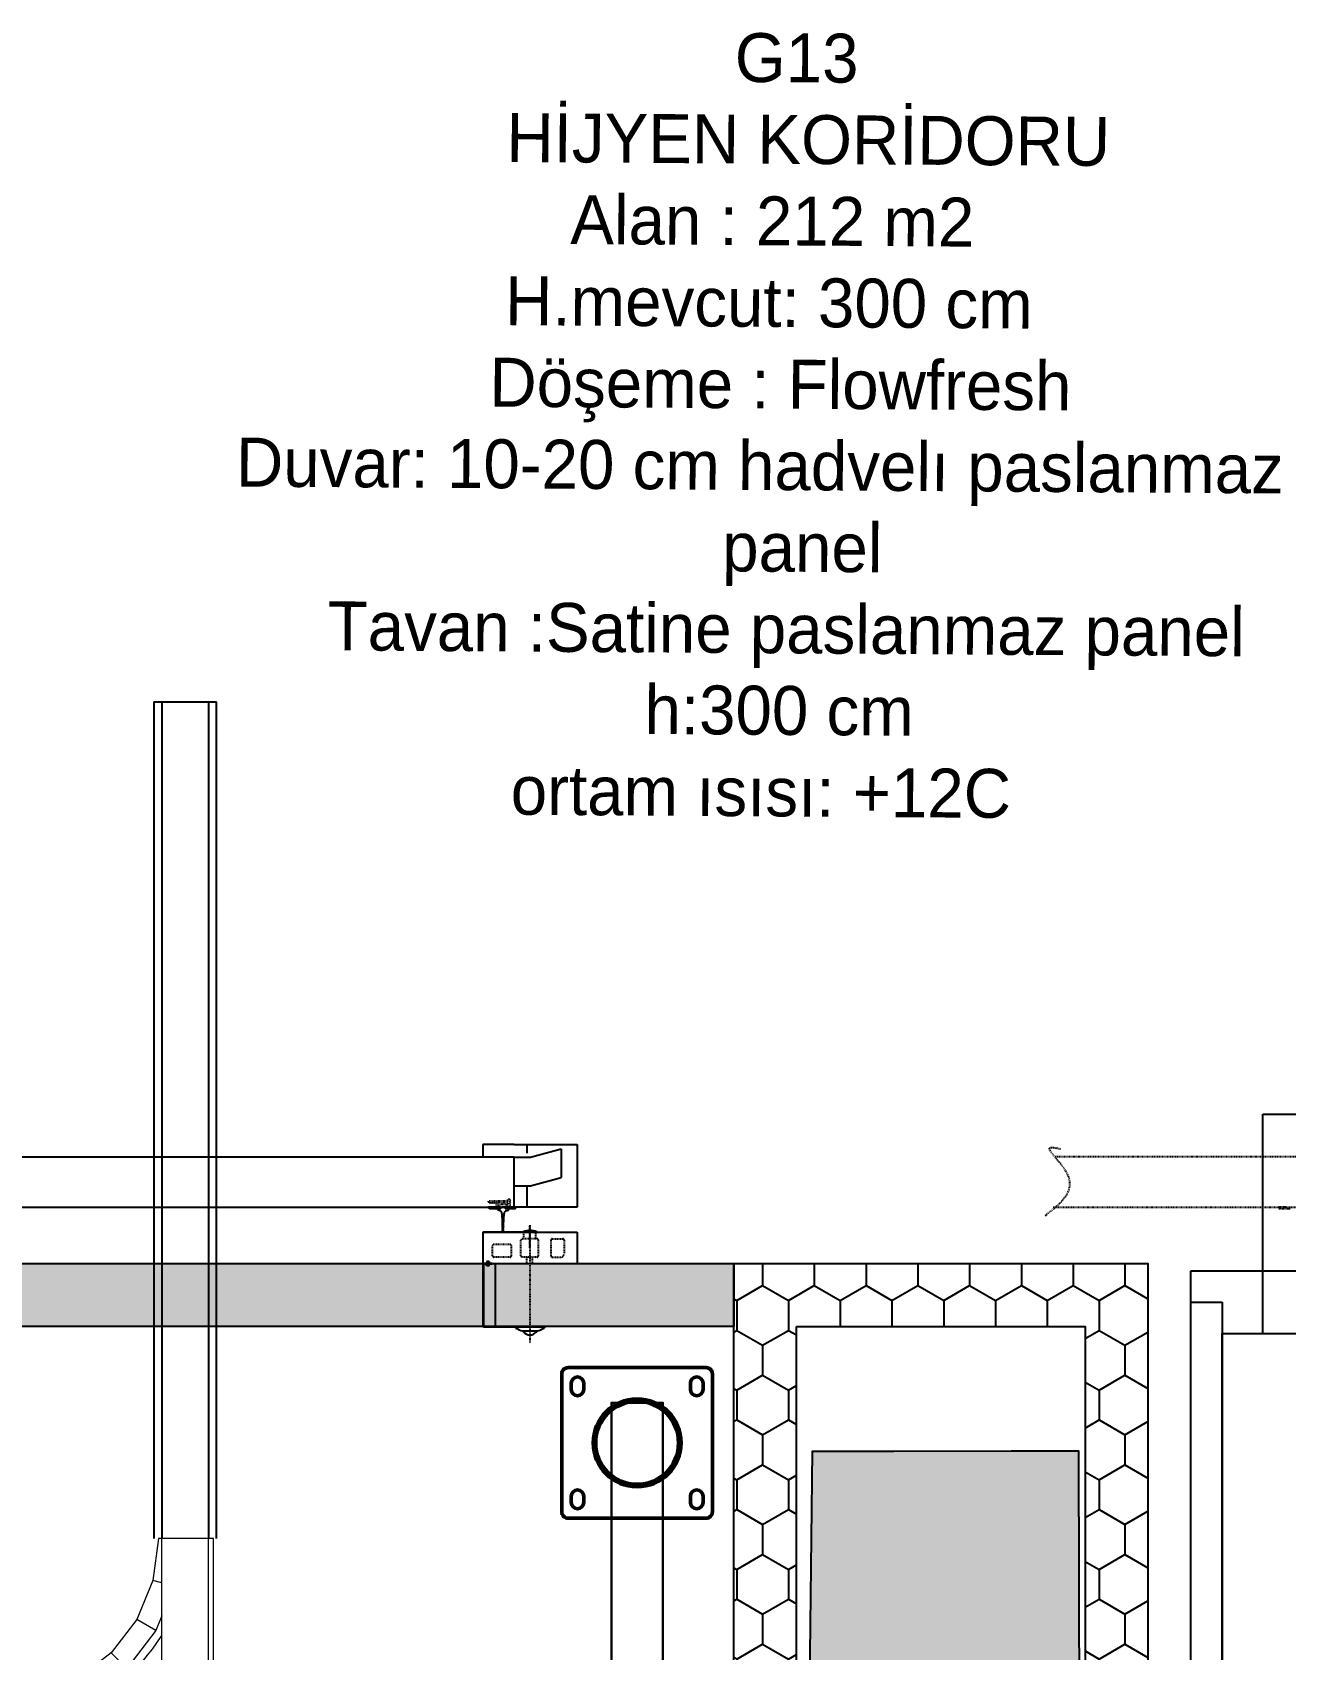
# Model space of a CAD drawing. Header units: millimetres. Extents: x 17474 to 44983, y -1049 to 14585.
# Drawn here: x 22392.9 to 22592.6, y 544.6 to 802.4 of the extents above; entities that cross this region are included whole.
import ezdxf

# ---------------------------------------------------------------- set-up
doc = ezdxf.new("R2010")
doc.units = ezdxf.units.MM
doc.linetypes.add('STRICHPUNKT', pattern=[1, 0.5, -0.25, 0, -0.25])
doc.linetypes.add('VERDECKT', pattern=[0.375, 0.25, -0.125])
for name, color, linetype in [('10 CM  SOĞUK ODA PANEL-PASLANMAZ KAPLAMA', 253, 'Continuous'), ('ACHSEN', 12, 'STRICHPUNKT'), ('BEMASSUNG', 9, 'Continuous'), ('İç - Mobilya', 7, 'Continuous'), ('KOLON', 2, 'Continuous'), ('NOKTA', 7, 'Continuous'), ('TXT-YOO', 7, 'Continuous'), ('UMRISS03', 2, 'Continuous'), ('UMRISS05', 3, 'Continuous'), ('VERDECKTE', 13, 'VERDECKT'), ('yiber', 127, 'Continuous')]:
    doc.layers.add(name, color=color, linetype=linetype)
doc.layers.add('ray', color=7, linetype='Continuous', lineweight=30, true_color=0x02c048)
doc.layers.add('çerçeve', color=7, linetype='Continuous', lineweight=100)
doc.styles.add('MEKAN', font='stylu.ttf', dxfattribs={"height": 13})

# ---------------------------------------------------------------- blocks, each defined once
blk = doc.blocks.new('YSH FTE  272 SANİTASYON HATTI ust  ')
at = {"layer": 'yiber'}
for p, q in [((1850, 885), (250, 885)), ((250, 885), (250, 700)), ((1800, 885), (300, 885)), ((300, 885), (300, 835)), ((300, 835), (1800, 835)), ((900, 835), (350, 835)), ((350, 835), (350, 565)), ((0, 770), (0, 0)), ((250, 770), (0, 770)), ((250, 770), (250, 700)), ((350, 770), (250, 770))]:
    blk.add_line(p, q, dxfattribs=at)
blk = doc.blocks.new('A$C02E12204')
at = {"lineweight": -2}
for radius in [7, 6.6]:
    blk.add_circle((7, 7), radius, dxfattribs=at)
blk = doc.blocks.new('sdf')
at = {"color": 2, "lineweight": 50}
for p, q in [((5365.92, 524.45), (5366.92, 524.45)), ((5384.92, 524.45), (5383.92, 524.45)), ((5366.92, 522.45), (5365.92, 522.45)), ((5383.92, 522.45), (5384.92, 522.45)), ((5366.92, 505.45), (5365.92, 505.45)), ((5383.92, 505.45), (5384.92, 505.45)), ((5365.92, 503.45), (5366.92, 503.45)), ((5384.92, 503.45), (5383.92, 503.45))]:
    blk.add_line(p, q, dxfattribs=at)
blk.add_lwpolyline([(5363.42, 524.95), (5363.42, 502.95, 0.414214), (5364.42, 501.95), (5386.42, 501.95, 0.414214), (5387.42, 502.95), (5387.42, 524.95, 0.414214), (5386.42, 525.95), (5364.42, 525.95, 0.414214)], format="xyb", close=True, dxfattribs=at)
for centre, start, end in [((5365.92, 523.45), 90, 270), ((5366.92, 523.45), 270, 90), ((5383.92, 523.45), 90, 270), ((5384.92, 523.45), 270, 90), ((5365.92, 504.45), 90, 270), ((5366.92, 504.45), 270, 90), ((5383.92, 504.45), 90, 270), ((5384.92, 504.45), 270, 90)]:
    blk.add_arc(centre, 1, start, end, dxfattribs=at)
at = {"color": 2, "lineweight": 50, "rotation": 180}
blk.add_blockref('A$C02E12204', (5382.42, 520.95), dxfattribs=at)
blk = doc.blocks.new('3 YONLU MAKAS YENI')
at = {"layer": 'İç - Mobilya', "color": 104, "linetype": 'Continuous', "lineweight": 20, "true_color": 0x029e21}
for p, q in [((-30, 34.5), (-30, 33.7)), ((-30, 34.5), (30, 34.5)), ((-30, 33.7), (-30, 26.3)), ((-30, 33.7), (30, 33.7)), ((30, 34.5), (30, 33.7)), ((30, 33.7), (30, 26.3)), ((-3.7, 30), (3.7, 30)), ((-3.7, 0), (-3.7, 30)), ((3.7, 0), (3.7, 30)), ((-30, 25.73), (-30, 26.3)), ((-30, 26.3), (30, 26.3)), ((-23.34, 24.86), (-22.95, 26.3)), ((-15.37, 25.34), (-17.67, 26.3)), ((-14.59, 26.3), (-14.36, 26.15)), ((-14.36, 26.15), (-14.1, 25.99)), ((-14.1, 25.99), (-13.84, 25.82)), ((-13.84, 25.82), (-13.59, 25.65)), ((13.37, 25.5), (14.39, 26.17)), ((14.39, 26.17), (14.6, 26.3)), ((17.67, 26.3), (15.37, 25.34)), ((22.95, 26.3), (23.34, 24.86)), ((30, 26.3), (30, 25.73)), ((-23.34, 24.86), (-30, 25.73)), ((-17.13, 22.29), (-23.34, 24.86)), ((-17.13, 22.29), (-15.37, 25.34)), ((-9.31, 20.69), (-15.37, 25.34)), ((-13.59, 25.65), (-13.34, 25.48)), ((-13.34, 25.48), (-13.09, 25.3)), ((-13.09, 25.3), (-12.84, 25.12)), ((-12.84, 25.12), (-12.59, 24.94)), ((-12.59, 24.94), (-12.34, 24.76)), ((-12.34, 24.76), (-12.1, 24.57)), ((-12.1, 24.57), (-11.86, 24.38)), ((-11.86, 24.38), (-11.62, 24.19)), ((-11.62, 24.19), (-11.38, 24)), ((-11.38, 24), (-11.14, 23.81)), ((-11.14, 23.81), (-10.91, 23.61)), ((-10.91, 23.61), (-10.68, 23.41)), ((-10.68, 23.41), (-10.45, 23.21)), ((-10.45, 23.21), (-10.22, 23)), ((15.37, 25.34), (9.31, 20.69)), ((9.57, 22.4), (10.47, 23.23)), ((10.47, 23.23), (11.41, 24.02)), ((11.41, 24.02), (12.37, 24.78)), ((12.37, 24.78), (13.37, 25.5)), ((15.37, 25.34), (17.13, 22.29)), ((23.34, 24.86), (17.13, 22.29)), ((30, 25.73), (23.34, 24.86)), ((-11.8, 18.2), (-17.13, 22.29)), ((-11.8, 18.2), (-9.31, 20.69)), ((-10.22, 23), (-9.99, 22.79)), ((-9.99, 22.79), (-9.77, 22.59)), ((-9.77, 22.59), (-9.54, 22.37)), ((-9.54, 22.37), (-9.32, 22.16)), ((-9.32, 22.16), (-9.11, 21.95)), ((-4.66, 14.63), (-9.31, 20.69)), ((-9.11, 21.95), (-8.89, 21.73)), ((-8.89, 21.73), (-8.68, 21.51)), ((-8.68, 21.51), (-8.46, 21.29)), ((-8.46, 21.29), (-8.25, 21.06)), ((-8.25, 21.06), (-8.05, 20.84)), ((-8.05, 20.84), (-7.84, 20.61)), ((9.31, 20.69), (4.66, 14.63)), ((7.07, 19.7), (7.87, 20.64)), ((7.87, 20.64), (8.7, 21.53)), ((8.7, 21.53), (9.57, 22.4)), ((9.31, 20.69), (11.8, 18.2)), ((17.13, 22.29), (11.8, 18.2)), ((-7.71, 12.87), (-11.8, 18.2)), ((-7.84, 20.61), (-7.64, 20.38)), ((-7.64, 20.38), (-7.44, 20.15)), ((-7.44, 20.15), (-7.24, 19.91)), ((-7.24, 19.91), (-7.05, 19.68)), ((-7.05, 19.68), (-6.85, 19.44)), ((-6.85, 19.44), (-6.66, 19.2)), ((-6.66, 19.2), (-6.47, 18.96)), ((-6.47, 18.96), (-6.29, 18.71)), ((-6.29, 18.71), (-6.1, 18.47)), ((-6.1, 18.47), (-5.92, 18.22)), ((-5.92, 18.22), (-5.74, 17.97)), ((5.59, 17.75), (6.31, 18.74)), ((6.31, 18.74), (7.07, 19.7)), ((11.8, 18.2), (7.71, 12.87)), ((-5.74, 17.97), (-5.56, 17.72)), ((-5.56, 17.72), (-5.39, 17.47)), ((-5.39, 17.47), (-5.22, 17.22)), ((-5.22, 17.22), (-5.05, 16.96)), ((-5.05, 16.96), (-4.88, 16.7)), ((-4.88, 16.7), (-4.72, 16.44)), ((-4.72, 16.44), (-4.56, 16.18)), ((-4.56, 16.18), (-4.4, 15.92)), ((-4.4, 15.92), (-4.24, 15.66)), ((-4.24, 15.66), (-4.09, 15.39)), ((3.7, 14.68), (4.26, 15.69)), ((4.26, 15.69), (4.9, 16.73)), ((4.9, 16.73), (5.59, 17.75)), ((-7.71, 12.87), (-4.66, 14.63)), ((-3.7, 12.33), (-4.66, 14.63)), ((-4.09, 15.39), (-3.94, 15.12)), ((-3.94, 15.12), (-3.79, 14.86)), ((-3.79, 14.86), (-3.7, 14.69)), ((4.66, 14.63), (3.7, 12.33)), ((4.66, 14.63), (7.71, 12.87)), ((-5.14, 6.66), (-7.71, 12.87)), ((7.71, 12.87), (5.14, 6.66)), ((-5.14, 6.66), (-3.7, 7.05)), ((-4.27, 0), (-5.14, 6.66)), ((3.7, 7.05), (5.14, 6.66)), ((5.14, 6.66), (4.27, 0)), ((-3.7, 0), (3.7, 0)), ((3.7, 0), (4.27, 0)), ((-4.27, 0), (-3.7, 0))]:
    blk.add_line(p, q, dxfattribs=at)
blk = doc.blocks.new('A$C688D6F91')
at = {"layer": 'ACHSEN'}
for p, q in [((1508.7, 201.8), (1508.7, 390)), ((1508.7, 237.8), (1508.7, 201.8)), ((674.9, 173.2), (274.2, 173.2)), ((297.3, 175.6), (308.5, 175.6)), ((299.1, 175.6), (314, 175.6)), ((304.1, 173.2), (316, 173.2)), ((316, 173.6), (316, 173.2)), ((274.2, 93.2), (671.7, 93.2))]:
    blk.add_line(p, q, dxfattribs=at)
at = {"layer": 'ACHSEN', "ltscale": 2}
for p, q in [((1454.1, 225.7), (1454.1, 247.7)), ((1473.1, 252.7), (1459.1, 252.7)), ((1475.1, 225.7), (1475.1, 250.7)), ((1495.1, 250.7), (1495.1, 225.7)), ((1497.1, 252.7), (1515.8, 252.7)), ((1514.8, 252.7), (1520.6, 252.7)), ((1523.1, 250.7), (1523.1, 225.7)), ((1538.1, 250.7), (1538.1, 234.7)), ((1540.1, 252.7), (1566.1, 252.7)), ((1540.1, 232.7), (1566.1, 232.7)), ((1568.1, 250.7), (1568.1, 234.7)), ((1473.1, 223.7), (1456.1, 223.7)), ((1497.1, 223.7), (1518.4, 223.7))]:
    blk.add_line(p, q, dxfattribs=at)
at = {"layer": 'ACHSEN', "ltscale": 0.2}
blk.add_line((1520.5, 223.7), (1518.5, 223.7), dxfattribs=at)
at = {"layer": 'ACHSEN', "ltscale": 2}
for centre, radius, start, end in [((1459.1, 247.7), 5, 90, 180), ((1473.1, 250.7), 2, 0, 90), ((1540.1, 250.7), 2, 90, 180), ((1540.1, 234.7), 2, 180, 270), ((1566.1, 250.7), 2, 0, 90), ((1566.1, 234.7), 2, 270, 0), ((1456.1, 225.7), 2, 180, 270), ((1473.1, 225.7), 2, 270, 0)]:
    blk.add_arc(centre, radius, start, end, dxfattribs=at)
at = {"layer": 'ACHSEN', "ltscale": 0.2}
for centre, radius, start, end in [((1497.1, 250.7), 2, 90, 180), ((1520.7, 250.2), 2.48, 11.1412, 91.5392), ((1497.1, 225.7), 2, 180, 270), ((1520.7, 226.2), 2.48, 268.4608, 348.8588)]:
    blk.add_arc(centre, radius, start, end, dxfattribs=at)
at = {"layer": 'ACHSEN'}
blk.add_arc((314, 173.6), 2, 0, 90, dxfattribs=at)
blk.add_spline([(687.6, 186.6), (652.2, 120.1), (678.8, 78), (663.2, 80.3)], degree=3, dxfattribs=at)
at = {"layer": 'BEMASSUNG'}
blk.add_line((1563.6, 363.2), (1563.6, 263.2), dxfattribs=at)
at = {"layer": 'UMRISS03'}
for p, q in [((1483.6, 363.2), (1483.6, 364)), ((1581.6, 364), (1483.6, 364)), ((1581.8, 363.2), (1483.6, 363.2)), ((1486.1, 364), (1486.1, 366)), ((1531.1, 364), (1486.1, 364)), ((1498.6, 372.3), (1497.2, 370.5)), ((1520.1, 370.5), (1497.2, 370.5)), ((1520.1, 370.5), (1518.6, 372.3)), ((1531.1, 366), (1531.1, 364)), ((1582.8, 265), (1582.8, 362.2)), ((1583.6, 265.2), (1583.6, 362)), ((1568.6, 263.2), (1568.6, 264)), ((1568.6, 264), (1577.5, 264)), ((1568.6, 263.2), (1581.6, 263.2)), ((1573.6, 266), (1573.7, 266)), ((1573.6, 266), (1573.6, 265.8)), ((1573.6, 265.8), (1573.7, 265.8)), ((1573.6, 264.8), (1573.6, 264.5)), ((1573.6, 264.8), (1573.7, 264.8)), ((1573.6, 264.5), (1573.7, 264.5)), ((1573.6, 261.5), (1573.6, 261.8)), ((1573.6, 261.8), (1573.7, 261.8)), ((1573.6, 261.5), (1573.7, 261.5)), ((1573.6, 260.5), (1573.7, 260.5)), ((1573.6, 260.3), (1573.6, 260.5)), ((1573.6, 260.3), (1573.7, 260.3)), ((1573.7, 266.5), (1573.7, 264)), ((1573.7, 266.5), (1577.5, 266.5)), ((1573.7, 259.8), (1573.7, 263.1)), ((1573.7, 259.8), (1577.5, 259.8)), ((1577.5, 266.5), (1577.5, 264)), ((1577.5, 266), (1577.6, 266)), ((1577.5, 265.8), (1577.6, 265.8)), ((1577.5, 264.8), (1577.6, 264.8)), ((1577.5, 264.5), (1577.6, 264.5)), ((1577.5, 264), (1581.8, 264)), ((1577.5, 259.8), (1577.5, 263.1)), ((1577.5, 261.8), (1577.6, 261.8)), ((1577.5, 261.5), (1577.6, 261.5)), ((1577.5, 260.5), (1577.6, 260.5)), ((1577.5, 260.3), (1577.6, 260.3)), ((1577.6, 266), (1577.6, 265.8)), ((1577.6, 264.8), (1577.6, 264.5)), ((1577.6, 261.5), (1577.6, 261.8)), ((1577.6, 260.3), (1577.6, 260.5)), ((1551, 210.8), (1549.7, 183.2)), ((1551.8, 210.8), (1553.1, 183.2)), ((1433.6, 73.2), (1433.6, 173.2)), ((1433.6, 173.2), (1553.6, 173.2)), ((1513.6, 139.2), (1513.6, 173.2)), ((1531.6, 175.6), (1531.6, 173.2)), ((1531.6, 175.6), (1545.4, 175.6)), ((1531.6, 175.6), (1531.6, 173.2)), ((1538.4, 175.6), (1547.2, 175.6)), ((1542.2, 175.6), (1542.5, 176.8)), ((1546.4, 178.9), (1543.5, 177.9)), ((1544.4, 173.2), (1547.3, 173.2)), ((1547.3, 173.2), (1545.4, 175.6)), ((1547.6, 175.2), (1547.6, 173.6)), ((1555.6, 173.6), (1555.6, 175.2)), ((1555.9, 173.2), (1557.8, 175.6)), ((1556, 175.6), (1567.2, 175.6)), ((1556.4, 178.9), (1559.3, 177.9)), ((1557.8, 175.6), (1572.7, 175.6)), ((1560.6, 175.6), (1560.3, 176.8)), ((1562.7, 173.2), (1574.7, 173.2)), ((1574.7, 173.6), (1574.7, 173.2)), ((1507.6, 139.2), (1458.6, 126)), ((1533.6, 139.2), (1507.6, 139.2)), ((1458.6, 80.2), (1458.6, 126)), ((1507.6, 93.3), (1458.6, 80.2)), ((1533.6, 93.3), (1507.6, 93.3)), ((1513.6, 73.2), (1513.6, 87.2)), ((1583.6, 73.2), (1583.6, 93.2)), ((1533.6, 73.2), (1433.6, 73.2)), ((1533.6, 73.2), (1583.6, 73.2))]:
    blk.add_line(p, q, dxfattribs=at)
at = {"layer": 'UMRISS03', "linetype": 'STRICHPUNKT'}
for p, q in [((1550.8, 210.8), (1550.4, 204)), ((1552.1, 210.8), (1552.4, 204))]:
    blk.add_line(p, q, dxfattribs=at)
at = {"layer": 'UMRISS03'}
for centre, radius, start, end in [((1508.6, 327), 45, 104.7316, 120), ((1508.6, 364), 13, 39.7021, 140.2979), ((1508.6, 327), 45, 60, 75.2684), ((1581.6, 362), 2, 0, 90), ((1581.8, 362.2), 1, 0, 90), ((1581.6, 265.2), 2, 270, 0), ((1581.8, 265), 1, 270, 0), ((1508.7, 237.8), 27.4, 246.6205, 293.3795), ((1551.4, 211.3), 0.599, 320.1906, 219.8094), ((1550.8, 210.8), 0.2, 357.9851, 39.8094), ((1552, 210.8), 0.2, 140.1906, 182.0149), ((1544.9, 183.5), 4.79, 288.4175, 357.2876), ((1557.9, 183.5), 4.79, 182.7124, 251.5825), ((1544.1, 176.4), 1.6, 108.4175, 168), ((1547.2, 175.2), 0.399, 0, 90), ((1547.2, 173.6), 0.399, 270, 0), ((1556, 175.2), 0.399, 90, 180), ((1556, 173.6), 0.399, 180, 270), ((1558.8, 176.4), 1.6, 12, 71.5825), ((1572.7, 173.6), 2, 0, 90)]:
    blk.add_arc(centre, radius, start, end, dxfattribs=at)
at = {"layer": 'UMRISS03', "linetype": 'STRICHPUNKT'}
blk.add_arc((1551.4, 211.3), 0.839, 321.2647, 218.7353, dxfattribs=at)
at = {"layer": 'UMRISS05'}
for p, q in [((1433.6, 213.2), (1433.6, 263.2)), ((1580.6, 263.2), (1433.6, 263.2)), ((1583.6, 213.2), (1583.6, 263.2)), ((1583.6, 213.2), (1433.6, 213.2)), ((1521.1, 213.2), (1583.6, 213.2)), ((1538.6, 213.2), (1521.6, 213.2)), ((1538.6, 213.2), (1521.6, 213.2)), ((1581.6, 213.2), (1564.6, 213.2)), ((2933.6, 173.2), (1533.6, 173.2)), ((1533.6, 173.2), (1533.6, 93.2)), ((1533.6, 173.2), (1533.6, 93.2)), ((2853.6, 93.2), (1533.6, 93.2))]:
    blk.add_line(p, q, dxfattribs=at)
at = {"layer": 'VERDECKTE', "ltscale": 0.3}
for p, q in [((1504.3, 263.2), (1504.3, 252.7)), ((1513.3, 263.2), (1513.3, 252.7)), ((1499.7, 212.6), (1499.7, 223.7)), ((1518.4, 223.2), (1518.4, 212.6))]:
    blk.add_line(p, q, dxfattribs=at)
at = {"layer": 'VERDECKTE'}
for p, q in [((1539.6, 170), (1540.4, 170)), ((1539.6, 169.6), (1540.8, 166.8)), ((1539.6, 166.8), (1540.8, 166.8)), ((1539.6, 166.4), (1540.8, 163.6)), ((1539.6, 163.6), (1540.8, 163.6)), ((1539.6, 163.2), (1540.4, 161.3)), ((1540.8, 172.4), (1540.8, 170.4)), ((1541.8, 160.4), (1543.6, 160.4)), ((1543.6, 172.4), (1543.6, 166.8)), ((1543.6, 162.8), (1543.6, 160.4)), ((1544.4, 172.8), (1544.4, 170.8)), ((1544.4, 170.8), (1547.5, 169.2)), ((1544.4, 166), (1558.8, 166)), ((1544.4, 163.6), (1574.7, 163.6)), ((1547.7, 169.2), (1551.6, 169.2)), ((1551.6, 169.2), (1555.5, 169.2)), ((1555.6, 169.2), (1558.8, 170.8)), ((1555.9, 173.2), (1558.8, 173.2)), ((1558.8, 170.8), (1558.8, 172.8)), ((1559.6, 172.4), (1559.6, 166.8)), ((1562, 172.4), (1562, 166.4)), ((1562.7, 165.6), (1564.7, 165.6)), ((1565.1, 166.8), (1565.5, 166.8)), ((1565.1, 166.8), (1565.1, 166)), ((1565.5, 166.8), (1568.3, 165.6)), ((1568.3, 166.8), (1568.7, 166.8)), ((1568.3, 166.8), (1568.3, 165.6)), ((1568.7, 166.8), (1571.5, 165.6)), ((1571.5, 166.8), (1571.5, 165.6)), ((1571.5, 166.8), (1571.9, 166.8)), ((1571.9, 166.8), (1573.8, 166)), ((1574.7, 164.5), (1574.7, 163.6))]:
    blk.add_line(p, q, dxfattribs=at)
for centre, radius, start, end in [((1540, 172.4), 0.799, 0, 90), ((1540.4, 170.4), 0.399, 270, 0), ((1541.8, 162), 1.6, 203.1986, 270), ((1544.4, 172.4), 0.799, 90, 180), ((1544.4, 166.8), 0.799, 180, 270), ((1544.4, 162.8), 0.799, 90, 180), ((1544.8, 172.8), 0.399, 90, 180), ((1558.4, 172.8), 0.399, 0, 90), ((1558.8, 172.4), 0.799, 0, 90), ((1558.8, 166.8), 0.799, 270, 0), ((1562.7, 172.4), 0.799, 90, 180), ((1562.7, 166.4), 0.799, 180, 270), ((1564.7, 166), 0.399, 270, 0), ((1573.1, 164.5), 1.6, 0, 66.8014)]:
    blk.add_arc(centre, radius, start, end, dxfattribs=at)

msp = doc.modelspace()

# ---------------------------------------------------------------- hatches: boundary and pattern name
at = {"layer": '10 CM  SOĞUK ODA PANEL-PASLANMAZ KAPLAMA'}
h = msp.add_hatch(dxfattribs=at)
h.set_pattern_fill('HONEY', color=256, scale=1.5)
h.set_pattern_definition([(0, (14643.7336, 2227.518), (7.14375, 4.124446), [4.7625, -9.525]), (120, (14643.7336, 2227.518), (-7.14375, 4.124446), [4.7625, -9.525]), (60, (14643.7336, 2227.518), (2e-08, 8.248892), [-9.525, 4.7625])])
h.paths.add_polyline_path([(22504.69, 606.17), (22504.69, 596.17), (21891.07, 596.17), (21891.07, 606.17)])
h = msp.add_hatch(dxfattribs=at)
h.set_pattern_fill('HONEY', color=256, scale=1.5, angle=-90)
h.set_pattern_definition([(270, (-17068.903, -6479.164), (4.12444597, -7.14375), [4.7625, -9.525]), (30, (-17068.903, -6479.164), (4.124446, 7.14375), [4.7625, -9.525]), (330, (-17068.903, -6479.164), (8.24889196, -2e-08), [-9.525, 4.7625])])
h.paths.add_polyline_path([(22504.69, 606.17), (22570.69, 606.17), (22570.69, 412.33), (22504.69, 412.33)])
h.paths.add_polyline_path([(22514.69, 596.17), (22560.69, 596.17), (22560.69, 422.33), (22514.69, 422.33)], flags=16)
at = {"layer": 'KOLON'}
h = msp.add_hatch(color=250, dxfattribs=at)
h.dxf.hatch_style = 1
h.set_gradient(color1=(51, 51, 51), color2=(91, 91, 91), tint=1)
h.paths.add_polyline_path([(22530.19, 576.2), (22517.19, 576.2), (22516.69, 534.8), (22515.39, 422.4), (22559.89, 423.5), (22559.79, 534.5), (22559.69, 576.3), (22548.89, 576.3)])

# ---------------------------------------------------------------- linework, layer by layer
at = {"layer": '10 CM  SOĞUK ODA PANEL-PASLANMAZ KAPLAMA'}
for points in [[(22504.69, 606.17), (22504.69, 596.17), (21891.07, 596.17), (21891.07, 606.17)], [(22504.69, 606.17), (22570.69, 606.17), (22570.69, 412.33), (22504.69, 412.33)], [(22514.69, 596.17), (22560.69, 596.17), (22560.69, 422.33), (22514.69, 422.33)]]:
    msp.add_lwpolyline(points, close=True, dxfattribs=at)
at = {"layer": 'KOLON'}
msp.add_lwpolyline([(22530.19, 576.2), (22517.19, 576.2), (22516.69, 534.8), (22515.39, 422.4), (22559.89, 423.5), (22559.79, 534.5), (22559.69, 576.3), (22548.89, 576.3)], close=True, dxfattribs=at)
at = {"layer": 'NOKTA', "color": 3}
msp.add_point((22526.49, 694.2), dxfattribs=at)
at = {"layer": 'ray', "color": 0}
msp.add_lwpolyline([(22485.2, 309.32), (22493.4, 309.32), (22493.4, 584), (22485.2, 584)], close=True, dxfattribs=at)
at = {"layer": 'çerçeve', "color": 84, "linetype": 'ByBlock', "lineweight": -2}
for p, q in [((22412.29, 695.7), (22422.29, 695.7)), ((22412.29, 695.7), (22412.29, 562.34)), ((22413.59, 695.7), (22413.59, 562.34)), ((22413.59, 695.7), (22413.59, 562.34)), ((22420.99, 695.7), (22420.99, 562.34)), ((22420.99, 695.7), (22420.99, 562.34)), ((22422.29, 562.34), (22422.29, 695.7))]:
    msp.add_line(p, q, dxfattribs=at)

# ---------------------------------------------------------------- block references
at = {"xscale": 0.1, "yscale": 0.1, "zscale": 0.1, "rotation": 180}
msp.add_blockref('A$C688D6F91', (22623.08, 632.49), dxfattribs=at)
at = {"xscale": -1, "rotation": 90}
msp.add_blockref('sdf', (23003.25, 5953.02), dxfattribs=at)
at = {"layer": 'İç - Mobilya', "color": 104, "linetype": 'Continuous', "lineweight": 20, "true_color": 0x029e21, "xscale": -1, "rotation": 269.9999999999999}
msp.add_blockref('3 YONLU MAKAS YENI', (22387.29, 532.34), dxfattribs=at)
at = {"layer": 'yiber', "color": 4, "xscale": -0.09999999999999996, "yscale": 0.1, "zscale": 0.1, "rotation": 90}
msp.add_blockref('YSH FTE  272 SANİTASYON HATTI ust  ', (22666.01, 630.01), dxfattribs=at)

# ---------------------------------------------------------------- texts
at = {"layer": 'TXT-YOO', "insert": (22416.1, 802.92), "char_height": 7.8, "width": 199.4252, "attachment_point": 1, "rotation": 359.6197, "style": 'MEKAN'}
msp.add_mtext('\\pi88.79776;G13\\P\\pi52.49007;{\\C143;\\c13281665;HİJYEN KORİDORU}    \\P\\pi62.7654;Alan : 212 m2\\P\\pi52.45867;H.mevcut: 300 cm   \\P\\pi50.03758;Döşeme : Flowfresh\\P\\pi9.7471;Duvar: 10-20 cm hadvelı paslanmaz \\P\\pi87.31028;panel \\P\\pi24.53056;Tavan :Satine paslanmaz panel\\P\\pi75.09351;h:300 cm   \\P\\pi53.87192;{\\C14;\\c173;ortam ısısı: +12C} \\P\\pi93.90545;   ', dxfattribs=at)

doc.saveas('drawing.dxf')
